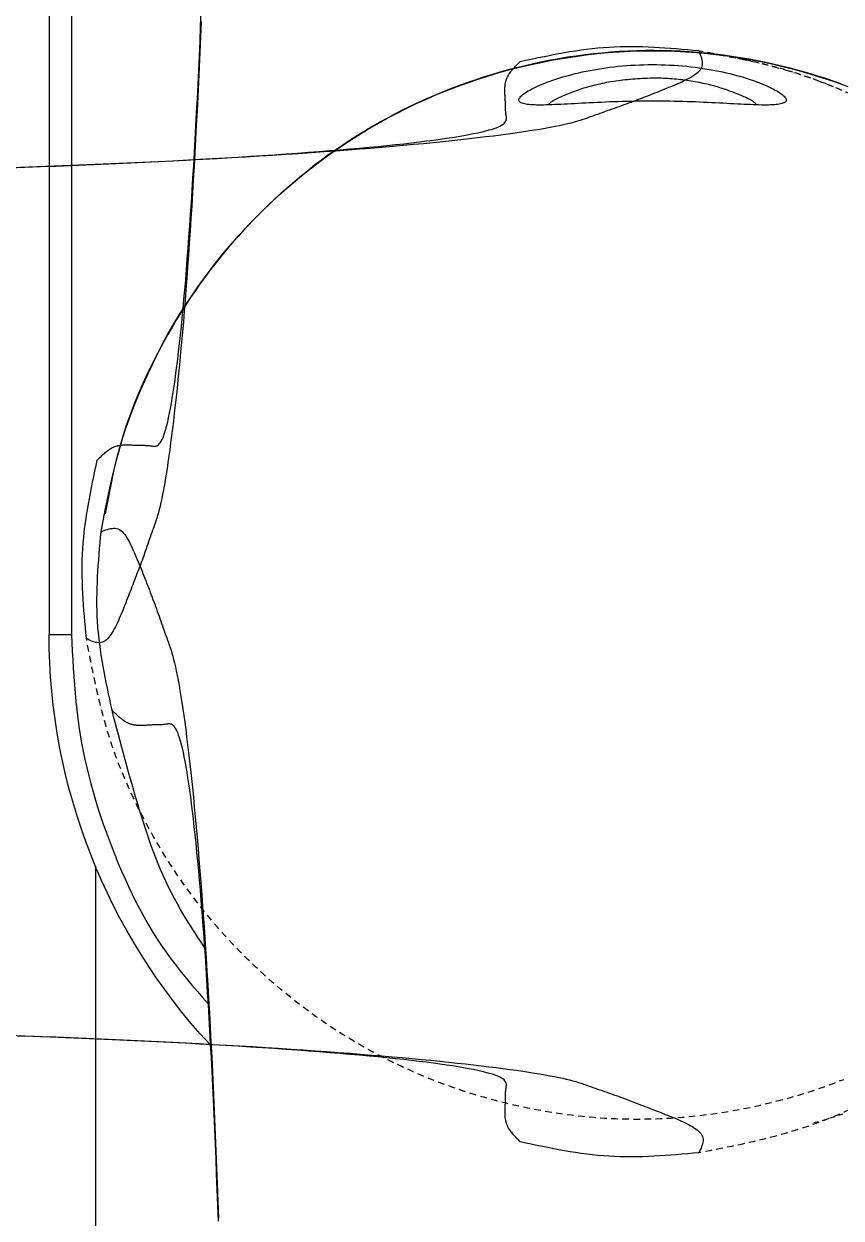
# Model space of a CAD drawing. Header units: millimetres. Extents: x -71832 to -66467, y 2511 to 5495.
# Drawn here: x -68843.8 to -68825.52, y 4130.02 to 4156.75 of the extents above; entities that cross this region are included whole.
import ezdxf

# ---------------------------------------------------------------- set-up
doc = ezdxf.new("R2010")
doc.units = ezdxf.units.MM
for name, pattern in [('( Hidden )', [0.375, 0.25, -0.125]), ('DASHDOT', [1, 0.5, -0.25, 0, -0.25]), ('DASHDOT2', [0.5, 0.25, -0.125, 0, -0.125])]:
    doc.linetypes.add(name, pattern=pattern)
doc.layers.add('Aks-profil aksesuar vs.', color=87, linetype='DASHDOT')
doc.layers.add('DOĞRAMA GÖRÜNÜŞ', color=165, linetype='Continuous', lineweight=0)

# ---------------------------------------------------------------- blocks, each defined once
blk = doc.blocks.new('hbshb kol')
at = {"layer": 'Aks-profil aksesuar vs.', "color": 0, "linetype": 'Continuous'}
blk.add_line((13, -47.128), (13, -70.128), dxfattribs=at)
at = {"layer": 'Aks-profil aksesuar vs.', "color": 251, "linetype": '( Hidden )', "ltscale": 2}
for points in [[(10.1, -56.406), (10.114, -56.751), (10.128, -57.091), (10.143, -57.428), (10.158, -57.759), (10.174, -58.087), (10.19, -58.409), (10.206, -58.727), (10.222, -59.04), (10.239, -59.349), (10.256, -59.652), (10.273, -59.95), (10.29, -60.244), (10.308, -60.532), (10.326, -60.815), (10.344, -61.093), (10.363, -61.366), (10.381, -61.633), (10.4, -61.896), (10.419, -62.153), (10.438, -62.405), (10.457, -62.651), (10.477, -62.893), (10.496, -63.128), (10.516, -63.359), (10.536, -63.583), (10.556, -63.803), (10.576, -64.016), (10.596, -64.224), (10.617, -64.426), (10.637, -64.622), (10.658, -64.813), (10.678, -64.998), (10.699, -65.177), (10.719, -65.351), (10.74, -65.52), (10.76, -65.682), (10.78, -65.84), (10.801, -65.992), (10.821, -66.138), (10.841, -66.278), (10.861, -66.413), (10.881, -66.541), (10.901, -66.663), (10.92, -66.778), (10.94, -66.887), (10.959, -66.989), (10.979, -67.084), (10.998, -67.172), (11.017, -67.254), (11.036, -67.329), (11.055, -67.399), (11.074, -67.464), (11.092, -67.526), (11.111, -67.584), (11.129, -67.639), (11.148, -67.693), (11.166, -67.745), (11.184, -67.796), (11.202, -67.848), (11.221, -67.9), (11.239, -67.952), (11.257, -68.005), (11.275, -68.057), (11.293, -68.11), (11.311, -68.162), (11.329, -68.214), (11.347, -68.266), (11.365, -68.318), (11.383, -68.369), (11.402, -68.42), (11.42, -68.47), (11.439, -68.52), (11.457, -68.57), (11.476, -68.619), (11.495, -68.668), (11.514, -68.717), (11.533, -68.766), (11.552, -68.816), (11.571, -68.865), (11.59, -68.914), (11.61, -68.964), (11.629, -69.014), (11.648, -69.064), (11.667, -69.114), (11.687, -69.164), (11.706, -69.215), (11.726, -69.266), (11.746, -69.316), (11.765, -69.367), (11.785, -69.418), (11.805, -69.469), (11.825, -69.52), (11.846, -69.57), (11.866, -69.621), (11.887, -69.671), (11.907, -69.72), (11.929, -69.769), (11.95, -69.817), (11.972, -69.865), (11.994, -69.911), (12.017, -69.956), (12.04, -70), (12.063, -70.043), (12.088, -70.084), (12.112, -70.122), (12.137, -70.158), (12.163, -70.192), (12.19, -70.222), (12.217, -70.248), (12.245, -70.271), (12.273, -70.289), (12.303, -70.302), (12.333, -70.311), (12.364, -70.315), (12.396, -70.315), (12.428, -70.311), (12.461, -70.304), (12.495, -70.294), (12.529, -70.282), (12.563, -70.268), (12.597, -70.252), (12.631, -70.236), (12.666, -70.219), (12.677, -70.093), (12.688, -69.967), (12.699, -69.841), (12.709, -69.715), (12.719, -69.589), (12.728, -69.463), (12.736, -69.337), (12.743, -69.211), (12.749, -69.086), (12.753, -68.96), (12.757, -68.834), (12.758, -68.709), (12.758, -68.584), (12.756, -68.458), (12.751, -68.333), (12.745, -68.208), (12.736, -68.084), (12.725, -67.959), (12.712, -67.834), (12.697, -67.71), (12.68, -67.586), (12.662, -67.461), (12.642, -67.337), (12.621, -67.213), (12.599, -67.089), (12.575, -66.965), (12.551, -66.842), (12.526, -66.718), (12.501, -66.594), (12.475, -66.47), (12.448, -66.346), (12.422, -66.223), (12.401, -66.202), (12.38, -66.182), (12.358, -66.161), (12.337, -66.141), (12.317, -66.122), (12.296, -66.102), (12.275, -66.084), (12.255, -66.066), (12.234, -66.048), (12.214, -66.032), (12.194, -66.016), (12.174, -66.001), (12.155, -65.988), (12.136, -65.975), (12.117, -65.964), (12.098, -65.954), (12.079, -65.944), (12.061, -65.936), (12.043, -65.928), (12.025, -65.921), (12.007, -65.915), (11.989, -65.91), (11.971, -65.905), (11.954, -65.901), (11.936, -65.898), (11.919, -65.894), (11.901, -65.892), (11.884, -65.889), (11.866, -65.888), (11.849, -65.886), (11.832, -65.885), (11.814, -65.884), (11.797, -65.883), (11.779, -65.883), (11.761, -65.883), (11.744, -65.883), (11.726, -65.883), (11.708, -65.884), (11.691, -65.884), (11.673, -65.885), (11.655, -65.886), (11.637, -65.887), (11.619, -65.888), (11.601, -65.889), (11.582, -65.89), (11.564, -65.89), (11.546, -65.891), (11.527, -65.892), (11.508, -65.893), (11.49, -65.893), (11.471, -65.894), (11.452, -65.894), (11.433, -65.894), (11.414, -65.894), (11.395, -65.894), (11.376, -65.894), (11.357, -65.895), (11.337, -65.895), (11.318, -65.896), (11.298, -65.897), (11.279, -65.899), (11.259, -65.9), (11.239, -65.903), (11.219, -65.906), (11.199, -65.909), (11.179, -65.911), (11.158, -65.913), (11.138, -65.913), (11.117, -65.91), (11.097, -65.904), (11.076, -65.895), (11.055, -65.88), (11.034, -65.861), (11.014, -65.836), (10.993, -65.804), (10.972, -65.765), (10.951, -65.718), (10.93, -65.664), (10.909, -65.601), (10.888, -65.531), (10.867, -65.453), (10.846, -65.368), (10.826, -65.276), (10.805, -65.177), (10.784, -65.07), (10.763, -64.957), (10.743, -64.836), (10.722, -64.708), (10.702, -64.573), (10.681, -64.431), (10.661, -64.282), (10.641, -64.126), (10.621, -63.963), (10.601, -63.793), (10.581, -63.616), (10.561, -63.433), (10.541, -63.242), (10.521, -63.045), (10.502, -62.841), (10.483, -62.63), (10.463, -62.414), (10.444, -62.19), (10.426, -61.961), (10.407, -61.725), (10.388, -61.484), (10.37, -61.236), (10.352, -60.983), (10.334, -60.724), (10.316, -60.458), (10.299, -60.187), (10.281, -59.911), (10.264, -59.628), (10.248, -59.341), (10.231, -59.047), (10.215, -58.748), (10.199, -58.444), (10.183, -58.135), (10.168, -57.821), (10.152, -57.502), (10.138, -57.178), (10.123, -56.849), (10.109, -56.516), (10.095, -56.178)], [(2.959, -57.315), (2.962, -57.302), (2.839, -57.276), (2.715, -57.25), (2.591, -57.223), (2.467, -57.198), (2.344, -57.173), (2.22, -57.149), (2.096, -57.125), (1.972, -57.103), (1.848, -57.082), (1.724, -57.062), (1.6, -57.043), (1.475, -57.027), (1.351, -57.012), (1.226, -56.999), (1.102, -56.988), (0.977, -56.979), (0.852, -56.972), (0.727, -56.968), (0.602, -56.966), (0.477, -56.965), (0.351, -56.967), (0.226, -56.97), (0.1, -56.974), (-0.026, -56.98), (-0.151, -56.987), (-0.277, -56.995), (-0.403, -57.004), (-0.529, -57.014), (-0.655, -57.024), (-0.781, -57.035), (-0.907, -57.046), (-1.033, -57.057), (-1.047, -57.093), (-1.061, -57.129), (-1.074, -57.165), (-1.086, -57.2), (-1.096, -57.235), (-1.104, -57.27), (-1.109, -57.304), (-1.111, -57.338), (-1.11, -57.371), (-1.105, -57.404), (-1.095, -57.435), (-1.081, -57.466), (-1.062, -57.496), (-1.037, -57.525), (-1.009, -57.553), (-0.976, -57.581), (-0.939, -57.607), (-0.9, -57.633), (-0.857, -57.658), (-0.813, -57.683), (-0.766, -57.707), (-0.717, -57.731), (-0.668, -57.755), (-0.617, -57.778), (-0.566, -57.8), (-0.515, -57.823), (-0.463, -57.845), (-0.412, -57.867), (-0.359, -57.888), (-0.307, -57.91), (-0.254, -57.931), (-0.202, -57.952), (-0.149, -57.973), (-0.096, -57.994), (-0.044, -58.015), (0.009, -58.035), (0.061, -58.056), (0.113, -58.076), (0.166, -58.097), (0.218, -58.117), (0.27, -58.137), (0.323, -58.157), (0.375, -58.177), (0.428, -58.197), (0.481, -58.217), (0.534, -58.236), (0.587, -58.256), (0.641, -58.276), (0.694, -58.295), (0.749, -58.314), (0.803, -58.334), (0.857, -58.353), (0.912, -58.372), (0.966, -58.391), (1.02, -58.41), (1.074, -58.43), (1.128, -58.449), (1.181, -58.468), (1.234, -58.487), (1.287, -58.506), (1.339, -58.525), (1.392, -58.544), (1.445, -58.563), (1.5, -58.583), (1.558, -58.602), (1.618, -58.621), (1.682, -58.641), (1.751, -58.66), (1.824, -58.68), (1.903, -58.7), (1.989, -58.72), (2.081, -58.74), (2.18, -58.761), (2.287, -58.781), (2.402, -58.802), (2.523, -58.822), (2.651, -58.843), (2.786, -58.864), (2.928, -58.885), (3.076, -58.907), (3.231, -58.928), (3.392, -58.949), (3.56, -58.971), (3.733, -58.992), (3.913, -59.014), (4.099, -59.035), (4.291, -59.057), (4.49, -59.079), (4.694, -59.1), (4.905, -59.121), (5.123, -59.143), (5.346, -59.164), (5.576, -59.185), (5.812, -59.206), (6.054, -59.227), (6.303, -59.247), (6.557, -59.268), (6.817, -59.288), (7.084, -59.308), (7.356, -59.328), (7.633, -59.348), (7.917, -59.367), (8.206, -59.387), (8.501, -59.406), (8.802, -59.424), (9.109, -59.443), (9.421, -59.461), (9.738, -59.479), (10.061, -59.497), (10.389, -59.514), (10.723, -59.531), (11.062, -59.548), (11.406, -59.564), (11.755, -59.58), (12.11, -59.596), (12.469, -59.611), (12.832, -59.626), (13.2, -59.64), (13.573, -59.655), (13.95, -59.668), (14.331, -59.682)], [(14.197, -79.11), (13.836, -79.123), (13.479, -79.136), (13.126, -79.149), (12.777, -79.163), (12.432, -79.178), (12.091, -79.192), (11.755, -79.207), (11.423, -79.222), (11.096, -79.238), (10.773, -79.253), (10.456, -79.27), (10.142, -79.286), (9.834, -79.303), (9.531, -79.319), (9.233, -79.337), (8.939, -79.354), (8.651, -79.372), (8.368, -79.39), (8.09, -79.408), (7.817, -79.426), (7.549, -79.445), (7.287, -79.464), (7.03, -79.483), (6.778, -79.502), (6.531, -79.521), (6.29, -79.541), (6.054, -79.56), (5.824, -79.58), (5.599, -79.6), (5.38, -79.62), (5.167, -79.64), (4.959, -79.66), (4.757, -79.681), (4.561, -79.701), (4.37, -79.721), (4.185, -79.742), (4.005, -79.762), (3.831, -79.783), (3.663, -79.803), (3.5, -79.824), (3.343, -79.844), (3.191, -79.864), (3.045, -79.884), (2.905, -79.905), (2.77, -79.925), (2.642, -79.945), (2.52, -79.964), (2.404, -79.984), (2.296, -80.004), (2.194, -80.023), (2.098, -80.042), (2.01, -80.062), (1.929, -80.081), (1.854, -80.1), (1.784, -80.119), (1.718, -80.137), (1.657, -80.156), (1.599, -80.175), (1.543, -80.193), (1.49, -80.212), (1.438, -80.23), (1.386, -80.248), (1.335, -80.266), (1.283, -80.284), (1.23, -80.302), (1.178, -80.32), (1.126, -80.338), (1.073, -80.356), (1.021, -80.374), (0.968, -80.392), (0.917, -80.41), (0.865, -80.429), (0.814, -80.447), (0.763, -80.465), (0.713, -80.484), (0.663, -80.502), (0.613, -80.521), (0.564, -80.54), (0.514, -80.559), (0.465, -80.578), (0.416, -80.597), (0.367, -80.616), (0.318, -80.635), (0.269, -80.654), (0.219, -80.673), (0.169, -80.693), (0.119, -80.712), (0.069, -80.731), (0.018, -80.751), (-0.032, -80.77), (-0.083, -80.79), (-0.134, -80.809), (-0.184, -80.829), (-0.235, -80.849), (-0.286, -80.869), (-0.337, -80.889), (-0.387, -80.909), (-0.438, -80.93), (-0.488, -80.95), (-0.537, -80.971), (-0.586, -80.992), (-0.634, -81.014), (-0.682, -81.036), (-0.728, -81.058), (-0.773, -81.081), (-0.817, -81.104), (-0.86, -81.127), (-0.901, -81.151), (-0.94, -81.176), (-0.976, -81.201), (-1.009, -81.227), (-1.039, -81.253), (-1.065, -81.281), (-1.088, -81.309), (-1.106, -81.337), (-1.12, -81.367), (-1.128, -81.397), (-1.132, -81.428), (-1.132, -81.46), (-1.128, -81.492), (-1.121, -81.525), (-1.111, -81.558), (-1.099, -81.592), (-1.085, -81.626), (-1.069, -81.661), (-1.053, -81.695), (-1.036, -81.73), (-0.91, -81.741), (-0.784, -81.752), (-0.658, -81.763), (-0.532, -81.773), (-0.406, -81.783), (-0.28, -81.792), (-0.154, -81.8), (-0.029, -81.807), (0.097, -81.813), (0.223, -81.817), (0.348, -81.82), (0.474, -81.822), (0.599, -81.821), (0.724, -81.819), (0.849, -81.815), (0.974, -81.809), (1.099, -81.8), (1.224, -81.789), (1.348, -81.776), (1.473, -81.761), (1.597, -81.744), (1.721, -81.726), (1.845, -81.706), (1.969, -81.685), (2.093, -81.662), (2.217, -81.639), (2.341, -81.615), (2.465, -81.59), (2.589, -81.564), (2.713, -81.538), (2.836, -81.512), (2.96, -81.485), (2.981, -81.464), (3.001, -81.443), (3.021, -81.422), (3.041, -81.401), (3.061, -81.38), (3.08, -81.36), (3.099, -81.339), (3.117, -81.318), (3.134, -81.298), (3.151, -81.278), (3.167, -81.258), (3.181, -81.238), (3.195, -81.219), (3.207, -81.199), (3.219, -81.18), (3.229, -81.162), (3.238, -81.143), (3.247, -81.125), (3.254, -81.107), (3.261, -81.089), (3.267, -81.071), (3.273, -81.053), (3.277, -81.035), (3.282, -81.018), (3.285, -81), (3.288, -80.983), (3.291, -80.965), (3.293, -80.948), (3.295, -80.93), (3.297, -80.913), (3.298, -80.895), (3.299, -80.878), (3.299, -80.86), (3.3, -80.843), (3.3, -80.825), (3.3, -80.808), (3.299, -80.79), (3.299, -80.772), (3.298, -80.754), (3.298, -80.737), (3.297, -80.719), (3.296, -80.701), (3.295, -80.682), (3.294, -80.664), (3.293, -80.646), (3.292, -80.628), (3.291, -80.609), (3.291, -80.591), (3.29, -80.572), (3.289, -80.554), (3.289, -80.535), (3.289, -80.516), (3.289, -80.497), (3.289, -80.478), (3.288, -80.459), (3.288, -80.44), (3.288, -80.421), (3.287, -80.401), (3.287, -80.382), (3.286, -80.362), (3.284, -80.342), (3.282, -80.323), (3.28, -80.303), (3.277, -80.283), (3.274, -80.263), (3.271, -80.242), (3.27, -80.222), (3.27, -80.201), (3.273, -80.181), (3.279, -80.16), (3.288, -80.14), (3.302, -80.119), (3.322, -80.098), (3.347, -80.077), (3.379, -80.056), (3.417, -80.036), (3.464, -80.015), (3.519, -79.994), (3.582, -79.973), (3.652, -79.952), (3.729, -79.931), (3.814, -79.91), (3.907, -79.889), (4.006, -79.869), (4.113, -79.848), (4.226, -79.827), (4.347, -79.806), (4.475, -79.786), (4.609, -79.765), (4.751, -79.745), (4.9, -79.725), (5.056, -79.704), (5.219, -79.684), (5.389, -79.664), (5.566, -79.644), (5.75, -79.624), (5.941, -79.605), (6.138, -79.585), (6.342, -79.566), (6.552, -79.546), (6.769, -79.527), (6.992, -79.508), (7.222, -79.489), (7.457, -79.471), (7.699, -79.452), (7.946, -79.434), (8.2, -79.416), (8.459, -79.398), (8.724, -79.38), (8.995, -79.362), (9.272, -79.345), (9.554, -79.328), (9.842, -79.311), (10.136, -79.295), (10.434, -79.279), (10.738, -79.262), (11.047, -79.247), (11.362, -79.231), (11.681, -79.216), (12.005, -79.201), (12.334, -79.187), (12.667, -79.172), (13.005, -79.158), (13.347, -79.145), (13.693, -79.131), (14.043, -79.118), (14.398, -79.106)], [(14.398, -59.681), (14.043, -59.668), (13.693, -59.655), (13.347, -59.642), (13.005, -59.628), (12.667, -59.614), (12.334, -59.6), (12.005, -59.586), (11.681, -59.571), (11.362, -59.556), (11.047, -59.54), (10.738, -59.524), (10.434, -59.508), (10.136, -59.492), (9.842, -59.475), (9.554, -59.459), (9.272, -59.442), (8.995, -59.424), (8.724, -59.407), (8.459, -59.389), (8.2, -59.371), (7.946, -59.353), (7.699, -59.335), (7.457, -59.316), (7.222, -59.298), (6.992, -59.279), (6.769, -59.26), (6.552, -59.24), (6.342, -59.221), (6.138, -59.202), (5.941, -59.182), (5.75, -59.162), (5.566, -59.143), (5.389, -59.123), (5.219, -59.102), (5.056, -59.082), (4.9, -59.062), (4.751, -59.042), (4.609, -59.021), (4.474, -59.001), (4.346, -58.98), (4.225, -58.96), (4.112, -58.939), (4.005, -58.918), (3.906, -58.897), (3.813, -58.876), (3.728, -58.856), (3.651, -58.835), (3.58, -58.814), (3.518, -58.793), (3.463, -58.772), (3.416, -58.751), (3.377, -58.73), (3.345, -58.709), (3.32, -58.688), (3.301, -58.668), (3.287, -58.647), (3.277, -58.626), (3.271, -58.605), (3.268, -58.585), (3.268, -58.564), (3.27, -58.544), (3.273, -58.524), (3.276, -58.504), (3.279, -58.484), (3.281, -58.464), (3.283, -58.444), (3.285, -58.424), (3.286, -58.405), (3.287, -58.385), (3.287, -58.366), (3.288, -58.347), (3.288, -58.328), (3.289, -58.309), (3.289, -58.29), (3.289, -58.271), (3.29, -58.252), (3.29, -58.233), (3.291, -58.215), (3.292, -58.196), (3.293, -58.178), (3.294, -58.159), (3.295, -58.141), (3.297, -58.123), (3.298, -58.105), (3.299, -58.087), (3.3, -58.069), (3.301, -58.051), (3.302, -58.033), (3.303, -58.015), (3.304, -57.998), (3.304, -57.98), (3.304, -57.962), (3.304, -57.945), (3.304, -57.927), (3.304, -57.91), (3.303, -57.893), (3.302, -57.875), (3.3, -57.858), (3.299, -57.84), (3.296, -57.823), (3.294, -57.806), (3.291, -57.788), (3.287, -57.771), (3.283, -57.753), (3.278, -57.735), (3.272, -57.717), (3.266, -57.7), (3.259, -57.682), (3.252, -57.663), (3.243, -57.645), (3.233, -57.626), (3.223, -57.608), (3.211, -57.589), (3.199, -57.569), (3.185, -57.55), (3.17, -57.53), (3.155, -57.51), (3.138, -57.49), (3.12, -57.47), (3.102, -57.449), (3.083, -57.428), (3.064, -57.408), (3.044, -57.387), (3.024, -57.366), (3.004, -57.345), (2.983, -57.323), (2.962, -57.302)]]:
    blk.add_lwpolyline(points, dxfattribs=at)
at = {"layer": 'Aks-profil aksesuar vs.', "color": 0, "linetype": 'Continuous'}
for points in [[(-9.93, -79.273, -0.188244), (-13.5, -70.128), (-13, -70.128), (-13, -47.128), (-13.5, -47.128, -1), (13.5, -47.128), (13.5, -70.128)], [(9.904, -79.302, 0.188984), (13.5, -70.128), (13, -70.128), (12.99, -70.316), (12.98, -70.504), (12.969, -70.692), (12.958, -70.88), (12.945, -71.068), (12.931, -71.255), (12.916, -71.443), (12.898, -71.63), (12.878, -71.816), (12.856, -72.002), (12.831, -72.188), (12.803, -72.373), (12.772, -72.558), (12.737, -72.742), (12.699, -72.925), (12.657, -73.108), (12.613, -73.29), (12.565, -73.472), (12.515, -73.653), (12.462, -73.834), (12.406, -74.013), (12.348, -74.193), (12.287, -74.371), (12.224, -74.549), (12.159, -74.726), (12.091, -74.902), (12.022, -75.078), (11.951, -75.253), (11.877, -75.427), (11.801, -75.6), (11.722, -75.772), (11.641, -75.942), (11.558, -76.111), (11.471, -76.278), (11.381, -76.443), (11.289, -76.606), (11.193, -76.768), (11.093, -76.927), (10.99, -77.083), (10.884, -77.237), (10.774, -77.389), (10.66, -77.538), (10.544, -77.686), (10.426, -77.831), (10.305, -77.975), (10.183, -78.119), (10.06, -78.261), (9.937, -78.404)]]:
    blk.add_lwpolyline(points, format="xyb", dxfattribs=at)
for points in [[(12.337, -67.829), (12.289, -67.585), (12.242, -67.342), (12.193, -67.098), (12.142, -66.856), (12.088, -66.614), (12.031, -66.373), (11.97, -66.133), (11.904, -65.894), (11.833, -65.657), (11.757, -65.422), (11.674, -65.189), (11.586, -64.957), (11.492, -64.727), (11.394, -64.5), (11.29, -64.274), (11.182, -64.05), (11.07, -63.829), (10.953, -63.609), (10.832, -63.392), (10.708, -63.178), (10.579, -62.966), (10.446, -62.756), (10.309, -62.549), (10.169, -62.345), (10.024, -62.144), (9.876, -61.946), (9.723, -61.75), (9.566, -61.558), (9.406, -61.369), (9.242, -61.183), (9.074, -61.001), (8.902, -60.822), (8.727, -60.646), (8.548, -60.474), (8.366, -60.305), (8.181, -60.14), (7.993, -59.978), (7.802, -59.821), (7.607, -59.667), (7.41, -59.516), (7.209, -59.37), (7.006, -59.228), (6.8, -59.09), (6.591, -58.956), (6.38, -58.827), (6.166, -58.702), (5.949, -58.581), (5.73, -58.465), (5.508, -58.353), (5.285, -58.246), (5.059, -58.143), (4.831, -58.045), (4.602, -57.951), (4.37, -57.862), (4.137, -57.777), (3.902, -57.697), (3.666, -57.622), (3.428, -57.551), (3.189, -57.485), (2.949, -57.424), (2.707, -57.367), (2.465, -57.315), (2.221, -57.268), (1.977, -57.225), (1.732, -57.188), (1.486, -57.155), (1.239, -57.127), (0.992, -57.104), (0.745, -57.086), (0.497, -57.073), (0.249, -57.065), (0.002, -57.062), (-0.246, -57.065), (-0.494, -57.073), (-0.742, -57.086), (-0.989, -57.104), (-1.236, -57.127), (-1.483, -57.154), (-1.729, -57.187), (-1.974, -57.225), (-2.218, -57.267), (-2.462, -57.314), (-2.704, -57.366), (-2.946, -57.423), (-3.186, -57.484), (-3.425, -57.55), (-3.663, -57.621), (-3.899, -57.696), (-4.134, -57.776), (-4.367, -57.861)], [(-4.222, -57.804), (-4.038, -57.74), (-3.854, -57.679), (-3.669, -57.62), (-3.483, -57.564), (-3.296, -57.512), (-3.109, -57.461), (-2.92, -57.414), (-2.731, -57.37), (-2.542, -57.328), (-2.351, -57.29), (-2.161, -57.254), (-1.969, -57.221), (-1.777, -57.191), (-1.585, -57.164), (-1.392, -57.14), (-1.199, -57.12), (-1.006, -57.102), (-0.812, -57.087), (-0.618, -57.075), (-0.424, -57.067), (-0.23, -57.062), (-0.036, -57.059), (0.158, -57.06), (0.352, -57.065), (0.546, -57.072), (0.74, -57.082), (0.934, -57.096), (1.128, -57.113), (1.321, -57.132), (1.514, -57.155), (1.707, -57.181), (1.899, -57.209), (2.09, -57.241), (2.281, -57.276), (2.472, -57.313), (2.662, -57.354), (2.851, -57.397), (3.04, -57.444), (3.228, -57.493), (3.415, -57.545), (3.602, -57.599), (3.787, -57.657), (3.972, -57.717), (4.156, -57.781), (4.339, -57.847), (4.52, -57.915), (4.701, -57.987), (4.881, -58.062), (5.059, -58.139), (5.236, -58.219), (5.412, -58.302), (5.586, -58.388), (5.759, -58.477), (5.931, -58.568), (6.101, -58.662), (6.27, -58.759), (6.437, -58.859), (6.602, -58.961), (6.766, -59.066), (6.928, -59.173), (7.088, -59.283), (7.247, -59.395), (7.404, -59.51), (7.559, -59.627), (7.712, -59.747), (7.864, -59.869), (8.013, -59.993), (8.16, -60.12), (8.306, -60.248), (8.449, -60.379), (8.59, -60.512), (8.729, -60.648), (8.867, -60.785), (9.002, -60.925), (9.135, -61.066), (9.265, -61.21), (9.394, -61.355), (9.52, -61.503), (9.644, -61.652), (9.765, -61.804), (9.885, -61.957), (10.001, -62.112), (10.116, -62.27), (10.227, -62.428), (10.337, -62.589), (10.443, -62.751), (10.547, -62.915), (10.649, -63.081), (10.748, -63.248), (10.844, -63.416), (10.937, -63.587), (11.028, -63.758), (11.116, -63.931), (11.202, -64.105), (11.286, -64.281), (11.366, -64.457), (11.445, -64.635), (11.521, -64.814), (11.594, -64.995), (11.664, -65.176), (11.731, -65.358), (11.795, -65.542), (11.855, -65.726), (11.911, -65.912), (11.964, -66.099), (12.012, -66.287), (12.056, -66.476), (12.097, -66.665), (12.136, -66.855), (12.173, -67.046), (12.209, -67.237), (12.244, -67.428)], [(-2.333, -58.273), (-2.324, -58.262), (-2.314, -58.252), (-2.303, -58.241), (-2.291, -58.23), (-2.276, -58.218), (-2.26, -58.206), (-2.241, -58.194), (-2.221, -58.182), (-2.2, -58.17), (-2.177, -58.157), (-2.152, -58.144), (-2.126, -58.131), (-2.099, -58.118), (-2.071, -58.104), (-2.042, -58.091), (-2.012, -58.078), (-1.981, -58.064), (-1.949, -58.051), (-1.916, -58.037), (-1.883, -58.024), (-1.849, -58.011), (-1.815, -57.997), (-1.78, -57.984), (-1.745, -57.971), (-1.71, -57.958), (-1.675, -57.946), (-1.639, -57.933), (-1.603, -57.921), (-1.566, -57.908), (-1.529, -57.897), (-1.492, -57.885), (-1.454, -57.873), (-1.415, -57.862), (-1.376, -57.851), (-1.336, -57.841), (-1.296, -57.83), (-1.255, -57.82), (-1.213, -57.81), (-1.17, -57.801), (-1.128, -57.792), (-1.084, -57.783), (-1.04, -57.774), (-0.996, -57.766), (-0.952, -57.758), (-0.906, -57.75), (-0.861, -57.742), (-0.815, -57.735), (-0.769, -57.728), (-0.723, -57.722), (-0.676, -57.716), (-0.629, -57.71), (-0.582, -57.705), (-0.534, -57.7), (-0.487, -57.696), (-0.439, -57.692), (-0.39, -57.689), (-0.342, -57.686), (-0.293, -57.683), (-0.245, -57.681), (-0.196, -57.679), (-0.147, -57.678), (-0.098, -57.676), (-0.049, -57.675), (0, -57.674), (0.056, -57.677), (0.112, -57.68), (0.168, -57.683), (0.224, -57.686), (0.28, -57.69), (0.336, -57.694), (0.391, -57.698), (0.446, -57.702), (0.501, -57.706), (0.556, -57.711), (0.61, -57.716), (0.664, -57.722), (0.718, -57.728), (0.771, -57.735), (0.824, -57.742), (0.876, -57.749), (0.928, -57.758), (0.979, -57.766), (1.03, -57.776), (1.08, -57.786), (1.13, -57.796), (1.178, -57.807), (1.226, -57.818), (1.274, -57.829), (1.32, -57.841), (1.366, -57.853), (1.411, -57.865), (1.455, -57.878), (1.498, -57.89), (1.541, -57.903), (1.583, -57.916), (1.625, -57.93), (1.666, -57.944), (1.706, -57.958), (1.747, -57.972), (1.787, -57.986), (1.826, -58.001), (1.865, -58.016), (1.903, -58.031), (1.941, -58.046), (1.977, -58.062), (2.013, -58.077), (2.047, -58.092), (2.08, -58.108), (2.112, -58.123), (2.142, -58.138), (2.171, -58.153), (2.197, -58.167), (2.222, -58.182), (2.244, -58.196), (2.264, -58.21), (2.282, -58.223), (2.298, -58.236), (2.311, -58.249), (2.322, -58.261), (2.332, -58.273)], [(9.712, -83.26), (9.725, -82.906), (9.738, -82.555), (9.751, -82.209), (9.765, -81.867), (9.779, -81.529), (9.793, -81.196), (9.808, -80.867), (9.823, -80.543), (9.838, -80.224), (9.853, -79.91), (9.869, -79.6), (9.885, -79.296), (9.901, -78.998), (9.918, -78.704), (9.935, -78.416), (9.952, -78.134), (9.969, -77.858), (9.987, -77.587), (10.004, -77.321), (10.022, -77.062), (10.04, -76.809), (10.059, -76.561), (10.077, -76.32), (10.096, -76.084), (10.115, -75.855), (10.134, -75.631), (10.153, -75.415), (10.172, -75.204), (10.192, -75), (10.211, -74.803), (10.231, -74.612), (10.251, -74.428), (10.271, -74.251), (10.291, -74.081), (10.311, -73.918), (10.331, -73.762), (10.352, -73.613), (10.372, -73.471), (10.393, -73.336), (10.413, -73.208), (10.434, -73.088), (10.455, -72.974), (10.475, -72.867), (10.496, -72.768), (10.517, -72.676), (10.538, -72.59), (10.559, -72.513), (10.58, -72.442), (10.601, -72.38), (10.622, -72.325), (10.642, -72.278), (10.663, -72.239), (10.684, -72.207), (10.705, -72.182), (10.726, -72.163), (10.747, -72.149), (10.767, -72.139), (10.788, -72.133), (10.808, -72.131), (10.829, -72.13), (10.849, -72.132), (10.87, -72.135), (10.89, -72.138), (10.91, -72.141), (10.93, -72.143), (10.949, -72.145), (10.969, -72.147), (10.989, -72.148), (11.008, -72.149), (11.027, -72.149), (11.047, -72.15), (11.066, -72.15), (11.085, -72.151), (11.104, -72.151), (11.123, -72.151), (11.141, -72.152), (11.16, -72.153), (11.179, -72.153), (11.197, -72.154), (11.216, -72.155), (11.234, -72.156), (11.252, -72.158), (11.271, -72.159), (11.289, -72.16), (11.307, -72.161), (11.325, -72.162), (11.343, -72.163), (11.36, -72.164), (11.378, -72.165), (11.396, -72.166), (11.413, -72.166), (11.431, -72.166), (11.448, -72.167), (11.466, -72.166), (11.483, -72.166), (11.501, -72.165), (11.518, -72.164), (11.536, -72.163), (11.553, -72.161), (11.57, -72.159), (11.588, -72.156), (11.605, -72.153), (11.623, -72.149), (11.64, -72.145), (11.658, -72.14), (11.676, -72.135), (11.694, -72.128), (11.712, -72.121), (11.73, -72.114), (11.748, -72.105), (11.767, -72.096), (11.786, -72.085), (11.805, -72.074), (11.824, -72.061), (11.843, -72.047), (11.863, -72.033), (11.883, -72.017), (11.903, -72), (11.924, -71.983), (11.944, -71.964), (11.965, -71.946), (11.986, -71.926), (12.007, -71.906), (12.028, -71.886), (12.049, -71.866), (12.07, -71.845), (12.091, -71.825)], [(12.078, -71.821), (12.091, -71.825), (12.118, -71.701), (12.144, -71.577), (12.17, -71.453), (12.196, -71.33), (12.221, -71.206), (12.245, -71.082), (12.268, -70.958), (12.291, -70.834), (12.312, -70.71), (12.332, -70.586), (12.35, -70.462), (12.367, -70.338), (12.382, -70.213), (12.395, -70.089), (12.406, -69.964), (12.415, -69.839), (12.421, -69.714), (12.425, -69.589), (12.428, -69.464), (12.428, -69.339), (12.427, -69.213), (12.424, -69.088), (12.419, -68.962), (12.413, -68.837), (12.406, -68.711), (12.398, -68.585), (12.389, -68.459), (12.38, -68.333), (12.369, -68.207), (12.359, -68.081), (12.348, -67.955), (12.336, -67.829), (12.301, -67.815), (12.265, -67.801), (12.229, -67.788), (12.193, -67.776), (12.158, -67.766), (12.123, -67.758), (12.089, -67.753), (12.055, -67.751), (12.022, -67.752), (11.99, -67.757), (11.958, -67.767), (11.927, -67.781), (11.897, -67.801), (11.868, -67.825), (11.84, -67.854), (11.813, -67.886), (11.786, -67.923), (11.76, -67.962), (11.735, -68.005), (11.71, -68.05), (11.686, -68.096), (11.662, -68.145), (11.639, -68.194), (11.616, -68.245), (11.593, -68.296), (11.571, -68.347), (11.549, -68.399), (11.527, -68.451), (11.505, -68.503), (11.483, -68.555), (11.462, -68.608), (11.441, -68.66), (11.42, -68.713), (11.399, -68.766), (11.379, -68.818), (11.358, -68.871), (11.338, -68.923), (11.317, -68.976), (11.297, -69.028), (11.277, -69.08), (11.256, -69.132), (11.236, -69.185), (11.216, -69.237), (11.196, -69.29), (11.177, -69.343), (11.157, -69.396), (11.137, -69.449), (11.118, -69.503), (11.098, -69.557), (11.079, -69.611), (11.06, -69.665), (11.04, -69.719), (11.021, -69.774), (11.002, -69.828), (10.983, -69.882), (10.964, -69.936), (10.945, -69.99), (10.926, -70.044), (10.907, -70.097), (10.888, -70.149), (10.868, -70.201), (10.849, -70.254), (10.83, -70.307), (10.811, -70.362), (10.792, -70.42), (10.772, -70.481), (10.753, -70.545), (10.733, -70.613), (10.713, -70.687), (10.693, -70.766), (10.673, -70.851), (10.653, -70.943), (10.633, -71.043), (10.612, -71.15), (10.592, -71.264), (10.571, -71.385), (10.55, -71.513), (10.529, -71.648), (10.508, -71.79), (10.487, -71.939), (10.465, -72.093), (10.444, -72.254), (10.423, -72.422), (10.401, -72.595), (10.38, -72.775), (10.358, -72.961), (10.336, -73.153), (10.315, -73.352), (10.293, -73.556), (10.272, -73.767), (10.251, -73.985), (10.229, -74.208), (10.208, -74.438), (10.187, -74.674), (10.167, -74.917), (10.146, -75.165), (10.126, -75.419), (10.105, -75.68), (10.085, -75.946), (10.065, -76.218), (10.046, -76.496), (10.026, -76.779), (10.007, -77.069), (9.988, -77.364), (9.969, -77.664), (9.951, -77.971), (9.932, -78.283), (9.914, -78.6), (9.897, -78.923), (9.879, -79.252), (9.862, -79.585), (9.846, -79.924), (9.829, -80.268), (9.814, -80.618), (9.798, -80.972), (9.783, -81.331), (9.768, -81.694), (9.753, -82.063), (9.739, -82.435), (9.725, -82.812), (9.711, -83.193)], [(10.021, -77.135), (10.1, -77.014), (10.178, -76.894), (10.256, -76.773), (10.333, -76.652), (10.409, -76.53), (10.483, -76.408), (10.556, -76.285), (10.628, -76.16), (10.697, -76.035), (10.764, -75.909), (10.828, -75.781), (10.89, -75.652), (10.949, -75.522), (11.006, -75.391), (11.061, -75.259), (11.114, -75.125), (11.165, -74.991), (11.214, -74.857), (11.262, -74.721), (11.308, -74.585), (11.353, -74.448), (11.397, -74.311), (11.44, -74.174), (11.482, -74.036), (11.523, -73.898), (11.563, -73.76), (11.603, -73.622), (11.643, -73.484), (11.682, -73.346), (11.72, -73.208), (11.758, -73.069), (11.796, -72.931), (11.834, -72.793), (11.871, -72.655), (11.908, -72.516), (11.945, -72.378), (11.982, -72.24), (12.018, -72.101), (12.055, -71.963), (12.091, -71.825)], [(12.464, -75.315), (12.464, -127.009)]]:
    blk.add_lwpolyline(points, dxfattribs=at)
at = {"layer": 'Aks-profil aksesuar vs.', "color": 0, "linetype": '( Hidden )', "ltscale": 0.09}
for points in [[(-3.609, -81.053), (-3.797, -81.005), (-3.983, -80.951), (-4.167, -80.891), (-4.348, -80.823)], [(-4.227, -57.948), (-4.048, -57.872), (-3.868, -57.799), (-3.686, -57.729), (-3.504, -57.662), (-3.32, -57.598), (-3.136, -57.538), (-2.95, -57.482), (-2.763, -57.43), (-2.575, -57.382), (-2.387, -57.337), (-2.197, -57.296), (-2.007, -57.257), (-1.816, -57.221), (-1.625, -57.185), (-1.434, -57.15)], [(-1.033, -57.057), (-1.277, -57.104), (-1.521, -57.152), (-1.764, -57.201), (-2.006, -57.252), (-2.248, -57.305), (-2.489, -57.362), (-2.729, -57.423), (-2.968, -57.489), (-3.205, -57.56), (-3.44, -57.637), (-3.674, -57.719), (-3.905, -57.807), (-4.135, -57.901), (-4.363, -58)], [(-4.365, -80.786), (-4.138, -80.885), (-3.908, -80.978), (-3.676, -81.067), (-3.443, -81.149), (-3.208, -81.226), (-2.971, -81.297), (-2.732, -81.363), (-2.492, -81.424), (-2.251, -81.481), (-2.009, -81.535), (-1.767, -81.586), (-1.524, -81.635), (-1.28, -81.683), (-1.036, -81.73)], [(-4.272, -80.094), (-4.04, -80.183), (-3.807, -80.268), (-3.572, -80.348), (-3.336, -80.423), (-3.099, -80.494), (-2.859, -80.56), (-2.619, -80.621), (-2.378, -80.678), (-2.135, -80.73), (-1.892, -80.777), (-1.647, -80.82), (-1.402, -80.857), (-1.156, -80.89), (-0.91, -80.918), (-0.663, -80.941), (-0.415, -80.959), (-0.168, -80.972), (0.08, -80.98), (0.328, -80.982), (0.576, -80.98), (0.824, -80.972), (1.072, -80.959), (1.319, -80.941), (1.566, -80.918), (1.813, -80.89), (2.058, -80.858), (2.304, -80.82), (2.548, -80.778), (2.792, -80.73), (3.034, -80.678), (3.276, -80.622), (3.516, -80.561), (3.755, -80.495), (3.993, -80.424), (4.229, -80.349), (4.464, -80.269), (4.697, -80.184), (4.929, -80.095), (5.158, -80.001), (5.386, -79.903), (5.612, -79.8), (5.835, -79.693), (6.057, -79.581), (6.276, -79.465), (6.493, -79.345), (6.707, -79.22), (6.918, -79.09), (7.127, -78.956), (7.333, -78.818), (7.537, -78.676), (7.737, -78.53), (7.934, -78.38), (8.129, -78.226), (8.32, -78.068), (8.509, -77.907), (8.694, -77.742), (8.876, -77.573), (9.054, -77.401), (9.23, -77.225), (9.401, -77.046), (9.569, -76.864), (9.734, -76.678), (9.894, -76.489), (10.051, -76.297), (10.203, -76.102), (10.352, -75.903), (10.497, -75.702), (10.638, -75.498), (10.774, -75.291), (10.907, -75.082), (11.036, -74.87), (11.161, -74.655), (11.281, -74.438), (11.398, -74.219), (11.511, -73.998), (11.619, -73.774), (11.722, -73.548), (11.821, -73.32), (11.915, -73.091), (12.003, -72.859), (12.085, -72.626), (12.162, -72.39), (12.233, -72.153), (12.299, -71.915), (12.36, -71.675), (12.417, -71.434), (12.471, -71.192), (12.522, -70.949), (12.571, -70.706), (12.619, -70.463), (12.666, -70.219)]]:
    blk.add_lwpolyline(points, dxfattribs=at)
at = {"layer": 'Aks-profil aksesuar vs.', "color": 0, "linetype": 'Continuous'}
blk.add_lwpolyline([(0, -57.37), (-0.097, -57.373), (-0.194, -57.375), (-0.291, -57.378), (-0.388, -57.382), (-0.484, -57.387), (-0.579, -57.393), (-0.674, -57.401), (-0.768, -57.41), (-0.861, -57.42), (-0.953, -57.431), (-1.044, -57.444), (-1.134, -57.457), (-1.223, -57.471), (-1.31, -57.487), (-1.397, -57.503), (-1.482, -57.519), (-1.565, -57.537), (-1.647, -57.555), (-1.727, -57.574), (-1.805, -57.593), (-1.881, -57.613), (-1.955, -57.633), (-2.027, -57.654), (-2.097, -57.675), (-2.165, -57.697), (-2.23, -57.719), (-2.293, -57.741), (-2.354, -57.763), (-2.412, -57.785), (-2.468, -57.808), (-2.521, -57.83), (-2.571, -57.853), (-2.619, -57.875), (-2.664, -57.897), (-2.707, -57.919), (-2.746, -57.941), (-2.783, -57.962), (-2.818, -57.983), (-2.849, -58.004), (-2.877, -58.024), (-2.902, -58.044), (-2.924, -58.063), (-2.944, -58.081), (-2.959, -58.099), (-2.972, -58.116), (-2.982, -58.132), (-2.988, -58.147), (-2.991, -58.162), (-2.99, -58.176), (-2.986, -58.188), (-2.979, -58.2), (-2.968, -58.211), (-2.954, -58.221), (-2.937, -58.23), (-2.917, -58.238), (-2.893, -58.246), (-2.866, -58.252), (-2.836, -58.258), (-2.803, -58.263), (-2.767, -58.267), (-2.729, -58.271), (-2.687, -58.274), (-2.642, -58.276), (-2.595, -58.277), (-2.544, -58.278), (-2.491, -58.278), (-2.436, -58.277), (-2.377, -58.276), (-2.316, -58.274), (-2.253, -58.272), (-2.187, -58.269), (-2.119, -58.266), (-2.048, -58.263), (-1.975, -58.259), (-1.9, -58.255), (-1.822, -58.251), (-1.743, -58.247), (-1.662, -58.243), (-1.579, -58.239), (-1.495, -58.234), (-1.409, -58.23), (-1.321, -58.225), (-1.233, -58.221), (-1.143, -58.217), (-1.051, -58.213), (-0.959, -58.209), (-0.866, -58.206), (-0.772, -58.203), (-0.677, -58.2), (-0.582, -58.197), (-0.486, -58.195), (-0.389, -58.193), (-0.292, -58.191), (-0.195, -58.19), (-0.097, -58.19), (0, -58.189), (0.097, -58.19), (0.195, -58.19), (0.292, -58.191), (0.389, -58.193), (0.486, -58.195), (0.582, -58.197), (0.677, -58.2), (0.772, -58.203), (0.866, -58.206), (0.959, -58.209), (1.051, -58.213), (1.143, -58.217), (1.233, -58.221), (1.321, -58.225), (1.409, -58.23), (1.495, -58.234), (1.579, -58.239), (1.662, -58.243), (1.743, -58.247), (1.822, -58.251), (1.9, -58.255), (1.975, -58.259), (2.048, -58.263), (2.119, -58.266), (2.187, -58.269), (2.253, -58.272), (2.316, -58.274), (2.377, -58.276), (2.436, -58.277), (2.491, -58.278), (2.544, -58.278), (2.595, -58.277), (2.642, -58.276), (2.687, -58.274), (2.729, -58.271), (2.767, -58.267), (2.803, -58.263), (2.836, -58.258), (2.866, -58.252), (2.893, -58.246), (2.917, -58.238), (2.937, -58.23), (2.954, -58.221), (2.968, -58.211), (2.979, -58.2), (2.986, -58.188), (2.99, -58.176), (2.991, -58.162), (2.988, -58.147), (2.982, -58.132), (2.972, -58.116), (2.959, -58.099), (2.944, -58.081), (2.924, -58.063), (2.902, -58.044), (2.877, -58.024), (2.849, -58.004), (2.817, -57.983), (2.783, -57.962), (2.746, -57.941), (2.707, -57.919), (2.664, -57.897), (2.619, -57.875), (2.571, -57.853), (2.521, -57.83), (2.468, -57.808), (2.412, -57.785), (2.354, -57.763), (2.293, -57.741), (2.23, -57.719), (2.165, -57.697), (2.097, -57.675), (2.027, -57.654), (1.955, -57.633), (1.881, -57.613), (1.805, -57.593), (1.727, -57.574), (1.647, -57.555), (1.565, -57.537), (1.482, -57.519), (1.397, -57.503), (1.31, -57.487), (1.223, -57.471), (1.134, -57.457), (1.044, -57.444), (0.953, -57.431), (0.861, -57.42), (0.768, -57.41), (0.674, -57.401), (0.579, -57.393), (0.484, -57.387), (0.388, -57.382), (0.291, -57.378), (0.194, -57.375), (0.097, -57.373)], close=True, dxfattribs=at)
at = {"layer": 'Aks-profil aksesuar vs.', "color": 251, "linetype": 'DASHDOT2', "ltscale": 4}
blk.add_arc((-0.57, -68.98), 181.855, 270.26925, 90.39464, dxfattribs=at)

msp = doc.modelspace()

# ---------------------------------------------------------------- block references
at = {"layer": 'DOĞRAMA GÖRÜNÜŞ', "xscale": -1}
msp.add_blockref('hbshb kol', (-68829.734, 4213.212), dxfattribs=at)

doc.saveas('drawing.dxf')
